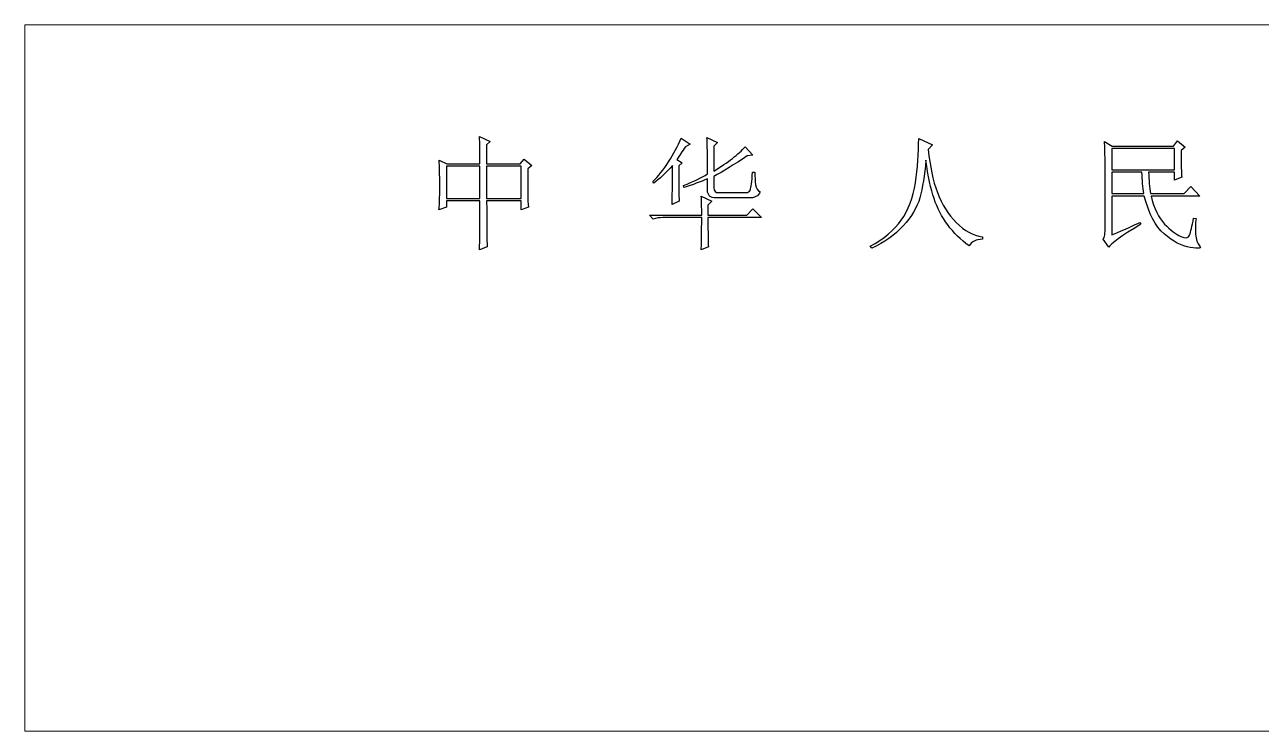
# Model space of a CAD drawing. Header units: centimetres. Extents: x -51 to 100, y -24 to 30.
# Drawn here: x 13.18 to 15.594, y -12.404 to -11.024 of the extents above; entities that cross this region are included whole.
import ezdxf

# ---------------------------------------------------------------- set-up
doc = ezdxf.new("R2010")
doc.units = ezdxf.units.CM
doc.header["$MEASUREMENT"] = 0

msp = doc.modelspace()

# ---------------------------------------------------------------- linework, layer by layer
at = {"color": 1, "lineweight": 9}
msp.add_open_spline([(13.17983, -12.40371), (13.17983, -12.40371), (22.83499, -12.40371), (22.83499, -12.40371), (22.83499, -12.40371), (22.83499, -12.40371), (22.83499, -11.02439), (22.83499, -11.02439), (22.83499, -11.02439), (22.83499, -11.02439), (13.17983, -11.02439), (13.17983, -11.02439), (13.17983, -11.02439), (13.17983, -11.02439), (13.17983, -12.40371), (13.17983, -12.40371)], degree=3, knots=[0, 0, 0, 0, 0.2, 0.2, 0.2, 0.2, 0.4, 0.4, 0.4, 0.4, 0.6, 0.6, 0.6, 0.6, 1, 1, 1, 1], dxfattribs=at)
at = {"color": 1}
for points, knots in [([(14.06846, -11.29612), (14.06846, -11.29612), (14.00389, -11.29612), (14.00389, -11.29612), (14.00389, -11.29612), (14.00389, -11.29612), (13.98892, -11.28866), (13.98892, -11.28866), (13.98892, -11.28866), (13.98956, -11.30111), (13.98988, -11.31731), (13.98988, -11.33727), (13.98988, -11.33727), (13.98988, -11.35722), (13.98972, -11.3702), (13.9894, -11.3761), (13.9894, -11.3761), (13.98908, -11.38201), (13.98864, -11.38528), (13.988, -11.38592), (13.988, -11.38592), (13.988, -11.38592), (14.00297, -11.38029), (14.00297, -11.38029), (14.00297, -11.38029), (14.00297, -11.38029), (14.00297, -11.36816), (14.00297, -11.36816), (14.00297, -11.36816), (14.00297, -11.36816), (14.06846, -11.36816), (14.06846, -11.36816), (14.06846, -11.36816), (14.06846, -11.41553), (14.06814, -11.44734), (14.0675, -11.46355), (14.0675, -11.46355), (14.0675, -11.46355), (14.08247, -11.45796), (14.08247, -11.45796), (14.08247, -11.45796), (14.08187, -11.4461), (14.08155, -11.41617), (14.08155, -11.36816), (14.08155, -11.36816), (14.08155, -11.36816), (14.14888, -11.36816), (14.14888, -11.36816), (14.14888, -11.36816), (14.14888, -11.36816), (14.14888, -11.38592), (14.14888, -11.38592), (14.14888, -11.38592), (14.14888, -11.38592), (14.16293, -11.38029), (14.16293, -11.38029), (14.16293, -11.38029), (14.16229, -11.37283), (14.16197, -11.36565), (14.16197, -11.35878), (14.16197, -11.35878), (14.16197, -11.35878), (14.16197, -11.30546), (14.16197, -11.30546), (14.16197, -11.30546), (14.16197, -11.30546), (14.16947, -11.29892), (14.16947, -11.29892), (14.16947, -11.29892), (14.16947, -11.29892), (14.15451, -11.28678), (14.15451, -11.28678), (14.15451, -11.28678), (14.15451, -11.28678), (14.147, -11.29612), (14.147, -11.29612), (14.147, -11.29612), (14.147, -11.29612), (14.08155, -11.29612), (14.08155, -11.29612), (14.08155, -11.29612), (14.08155, -11.29612), (14.08155, -11.25873), (14.08155, -11.25873), (14.08155, -11.25873), (14.08155, -11.25873), (14.0881, -11.25214), (14.0881, -11.25214), (14.0881, -11.25214), (14.0881, -11.25214), (14.0675, -11.2428), (14.0675, -11.2428), (14.0675, -11.2428), (14.06814, -11.25529), (14.06846, -11.27305), (14.06846, -11.29612)], [0, 0, 0, 0, 0.04, 0.04, 0.04, 0.04, 0.08, 0.08, 0.08, 0.08, 0.12, 0.12, 0.12, 0.12, 0.16, 0.16, 0.16, 0.16, 0.2, 0.2, 0.2, 0.2, 0.24, 0.24, 0.24, 0.24, 0.28, 0.28, 0.28, 0.28, 0.32, 0.32, 0.32, 0.32, 0.36, 0.36, 0.36, 0.36, 0.4, 0.4, 0.4, 0.4, 0.44, 0.44, 0.44, 0.44, 0.48, 0.48, 0.48, 0.48, 0.52, 0.52, 0.52, 0.52, 0.56, 0.56, 0.56, 0.56, 0.6, 0.6, 0.6, 0.6, 0.64, 0.64, 0.64, 0.64, 0.68, 0.68, 0.68, 0.68, 0.72, 0.72, 0.72, 0.72, 0.76, 0.76, 0.76, 0.76, 0.8, 0.8, 0.8, 0.8, 0.84, 0.84, 0.84, 0.84, 0.88, 0.88, 0.88, 0.88, 0.92, 0.92, 0.92, 0.92, 1, 1, 1, 1]), ([(14.45647, -11.29987), (14.45647, -11.29987), (14.46301, -11.29425), (14.46301, -11.29425), (14.46301, -11.29425), (14.46301, -11.29425), (14.45272, -11.2877), (14.45272, -11.2877), (14.45272, -11.2877), (14.45771, -11.28024), (14.46329, -11.27182), (14.46956, -11.26244), (14.46956, -11.26244), (14.46956, -11.26244), (14.4789, -11.25777), (14.4789, -11.25777), (14.4789, -11.25777), (14.4789, -11.25777), (14.46114, -11.2456), (14.46114, -11.2456), (14.46114, -11.2456), (14.45487, -11.2612), (14.44677, -11.27665), (14.43679, -11.29193), (14.43679, -11.29193), (14.42681, -11.30718), (14.41656, -11.32015), (14.40594, -11.33072), (14.40594, -11.33072), (14.40594, -11.33072), (14.40782, -11.33356), (14.40782, -11.33356), (14.40782, -11.33356), (14.41903, -11.32542), (14.43121, -11.31388), (14.4443, -11.29892), (14.4443, -11.29892), (14.4443, -11.33695), (14.44398, -11.36253), (14.44334, -11.37562), (14.44334, -11.37562), (14.44334, -11.37562), (14.45739, -11.36908), (14.45739, -11.36908), (14.45739, -11.36908), (14.45675, -11.3591), (14.45647, -11.33603), (14.45647, -11.29987)], [0, 0, 0, 0, 0.0769231, 0.0769231, 0.0769231, 0.0769231, 0.1538462, 0.1538462, 0.1538462, 0.1538462, 0.2307692, 0.2307692, 0.2307692, 0.2307692, 0.3076923, 0.3076923, 0.3076923, 0.3076923, 0.3846154, 0.3846154, 0.3846154, 0.3846154, 0.4615385, 0.4615385, 0.4615385, 0.4615385, 0.5384615, 0.5384615, 0.5384615, 0.5384615, 0.6153846, 0.6153846, 0.6153846, 0.6153846, 0.6923077, 0.6923077, 0.6923077, 0.6923077, 0.7692308, 0.7692308, 0.7692308, 0.7692308, 0.8461538, 0.8461538, 0.8461538, 0.8461538, 1, 1, 1, 1]), ([(14.51258, -11.31576), (14.50073, -11.32326), (14.48512, -11.33072), (14.46581, -11.33823), (14.46581, -11.33823), (14.46581, -11.33823), (14.46672, -11.34194), (14.46672, -11.34194), (14.46672, -11.34194), (14.48357, -11.33695), (14.49885, -11.33136), (14.51258, -11.32514), (14.51258, -11.32514), (14.51258, -11.32514), (14.51258, -11.34757), (14.51258, -11.34757), (14.51258, -11.34757), (14.51258, -11.35754), (14.51817, -11.36253), (14.52942, -11.36253), (14.52942, -11.36253), (14.52942, -11.36253), (14.59208, -11.36253), (14.59208, -11.36253), (14.59208, -11.36253), (14.60453, -11.36317), (14.61236, -11.3591), (14.61547, -11.35036), (14.61547, -11.35036), (14.61048, -11.34852), (14.60753, -11.34397), (14.60657, -11.33683), (14.60657, -11.33683), (14.60565, -11.32965), (14.60517, -11.32139), (14.60517, -11.31201), (14.60517, -11.31201), (14.60517, -11.31201), (14.6005, -11.31201), (14.6005, -11.31201), (14.6005, -11.31201), (14.59927, -11.33136), (14.59783, -11.3429), (14.59627, -11.34665), (14.59627, -11.34665), (14.59472, -11.35036), (14.59176, -11.35224), (14.58741, -11.35224), (14.58741, -11.35224), (14.58741, -11.35224), (14.53501, -11.35224), (14.53501, -11.35224), (14.53501, -11.35224), (14.52815, -11.35224), (14.52471, -11.34912), (14.52471, -11.3429), (14.52471, -11.3429), (14.52471, -11.3429), (14.52471, -11.32043), (14.52471, -11.32043), (14.52471, -11.32043), (14.54283, -11.31109), (14.56462, -11.29768), (14.59021, -11.28024), (14.59021, -11.28024), (14.59021, -11.28024), (14.60142, -11.27928), (14.60142, -11.27928), (14.60142, -11.27928), (14.60142, -11.27928), (14.58645, -11.26244), (14.58645, -11.26244), (14.58645, -11.26244), (14.57959, -11.26994), (14.57121, -11.27756), (14.56123, -11.28539), (14.56123, -11.28539), (14.55125, -11.29317), (14.53908, -11.30143), (14.52471, -11.31017), (14.52471, -11.31017), (14.52471, -11.31017), (14.52471, -11.26152), (14.52471, -11.26152), (14.52471, -11.26152), (14.52471, -11.26152), (14.53222, -11.25402), (14.53222, -11.25402), (14.53222, -11.25402), (14.53222, -11.25402), (14.51162, -11.24468), (14.51162, -11.24468), (14.51162, -11.24468), (14.51226, -11.25653), (14.51258, -11.28024), (14.51258, -11.31576)], [0, 0, 0, 0, 0.04, 0.04, 0.04, 0.04, 0.08, 0.08, 0.08, 0.08, 0.12, 0.12, 0.12, 0.12, 0.16, 0.16, 0.16, 0.16, 0.2, 0.2, 0.2, 0.2, 0.24, 0.24, 0.24, 0.24, 0.28, 0.28, 0.28, 0.28, 0.32, 0.32, 0.32, 0.32, 0.36, 0.36, 0.36, 0.36, 0.4, 0.4, 0.4, 0.4, 0.44, 0.44, 0.44, 0.44, 0.48, 0.48, 0.48, 0.48, 0.52, 0.52, 0.52, 0.52, 0.56, 0.56, 0.56, 0.56, 0.6, 0.6, 0.6, 0.6, 0.64, 0.64, 0.64, 0.64, 0.68, 0.68, 0.68, 0.68, 0.72, 0.72, 0.72, 0.72, 0.76, 0.76, 0.76, 0.76, 0.8, 0.8, 0.8, 0.8, 0.84, 0.84, 0.84, 0.84, 0.88, 0.88, 0.88, 0.88, 0.92, 0.92, 0.92, 0.92, 1, 1, 1, 1]), ([(14.92489, -11.24655), (14.92489, -11.27525), (14.9227, -11.30406), (14.91835, -11.33308), (14.91835, -11.33308), (14.914, -11.36205), (14.90478, -11.3864), (14.89077, -11.40603), (14.89077, -11.40603), (14.87672, -11.42567), (14.85661, -11.44267), (14.83043, -11.457), (14.83043, -11.457), (14.83043, -11.457), (14.83322, -11.46075), (14.83322, -11.46075), (14.83322, -11.46075), (14.85757, -11.44954), (14.87796, -11.43505), (14.89448, -11.41725), (14.89448, -11.41725), (14.91101, -11.39949), (14.92194, -11.38109), (14.92725, -11.36205), (14.92725, -11.36205), (14.93252, -11.34306), (14.93643, -11.31859), (14.93894, -11.28866), (14.93894, -11.28866), (14.94329, -11.32043), (14.9486, -11.34553), (14.95483, -11.36393), (14.95483, -11.36393), (14.96105, -11.38233), (14.96995, -11.39933), (14.98149, -11.41493), (14.98149, -11.41493), (14.99302, -11.4305), (15.00691, -11.44423), (15.02311, -11.45608), (15.02311, -11.45608), (15.0281, -11.44798), (15.03684, -11.44359), (15.04929, -11.44299), (15.04929, -11.44299), (15.04929, -11.44299), (15.04929, -11.43832), (15.04929, -11.43832), (15.04929, -11.43832), (15.03121, -11.43581), (15.01421, -11.42663), (14.99833, -11.4107), (14.99833, -11.4107), (14.9824, -11.39482), (14.97011, -11.37518), (14.96137, -11.3518), (14.96137, -11.3518), (14.95263, -11.32841), (14.94672, -11.30047), (14.94361, -11.26807), (14.94361, -11.26807), (14.94361, -11.26807), (14.95203, -11.25873), (14.95203, -11.25873), (14.95203, -11.25873), (14.95203, -11.25873), (14.92489, -11.24655), (14.92489, -11.24655)], [0, 0, 0, 0, 0.0555556, 0.0555556, 0.0555556, 0.0555556, 0.1111111, 0.1111111, 0.1111111, 0.1111111, 0.1666667, 0.1666667, 0.1666667, 0.1666667, 0.2222222, 0.2222222, 0.2222222, 0.2222222, 0.2777778, 0.2777778, 0.2777778, 0.2777778, 0.3333333, 0.3333333, 0.3333333, 0.3333333, 0.3888889, 0.3888889, 0.3888889, 0.3888889, 0.4444444, 0.4444444, 0.4444444, 0.4444444, 0.5, 0.5, 0.5, 0.5, 0.5555556, 0.5555556, 0.5555556, 0.5555556, 0.6111111, 0.6111111, 0.6111111, 0.6111111, 0.6666667, 0.6666667, 0.6666667, 0.6666667, 0.7222222, 0.7222222, 0.7222222, 0.7222222, 0.7777778, 0.7777778, 0.7777778, 0.7777778, 0.8333333, 0.8333333, 0.8333333, 0.8333333, 0.8888889, 0.8888889, 0.8888889, 0.8888889, 1, 1, 1, 1]), ([(15.45366, -11.43505), (15.45151, -11.44096), (15.44572, -11.44187), (15.43638, -11.43784), (15.43638, -11.43784), (15.427, -11.43377), (15.41659, -11.42567), (15.40501, -11.4135), (15.40501, -11.4135), (15.39348, -11.40137), (15.38462, -11.38313), (15.37839, -11.35878), (15.37839, -11.35878), (15.37839, -11.35878), (15.47378, -11.35878), (15.47378, -11.35878), (15.47378, -11.35878), (15.47378, -11.35878), (15.45602, -11.3401), (15.45602, -11.3401), (15.45602, -11.3401), (15.45602, -11.3401), (15.44293, -11.35411), (15.44293, -11.35411), (15.44293, -11.35411), (15.44293, -11.35411), (15.37744, -11.35411), (15.37744, -11.35411), (15.37744, -11.35411), (15.37556, -11.34166), (15.37432, -11.32761), (15.37368, -11.31201), (15.37368, -11.31201), (15.37368, -11.31201), (15.42421, -11.31201), (15.42421, -11.31201), (15.42421, -11.31201), (15.42421, -11.31201), (15.42421, -11.32793), (15.42421, -11.32793), (15.42421, -11.32793), (15.42421, -11.32793), (15.43826, -11.3223), (15.43826, -11.3223), (15.43826, -11.3223), (15.43762, -11.31484), (15.4373, -11.29736), (15.4373, -11.26994), (15.4373, -11.26994), (15.4373, -11.26994), (15.4448, -11.2634), (15.4448, -11.2634), (15.4448, -11.2634), (15.4448, -11.2634), (15.42984, -11.25122), (15.42984, -11.25122), (15.42984, -11.25122), (15.42984, -11.25122), (15.42233, -11.26152), (15.42233, -11.26152), (15.42233, -11.26152), (15.42233, -11.26152), (15.3026, -11.26152), (15.3026, -11.26152), (15.3026, -11.26152), (15.3026, -11.26152), (15.28764, -11.25214), (15.28764, -11.25214), (15.28764, -11.25214), (15.28828, -11.26276), (15.2886, -11.27493), (15.2886, -11.28866), (15.2886, -11.28866), (15.2886, -11.28866), (15.2886, -11.41865), (15.2886, -11.41865), (15.2886, -11.41865), (15.28919, -11.43174), (15.28796, -11.43988), (15.28484, -11.44299), (15.28484, -11.44299), (15.28484, -11.44299), (15.29606, -11.45888), (15.29606, -11.45888), (15.29606, -11.45888), (15.29981, -11.45141), (15.32068, -11.43645), (15.35872, -11.41398), (15.35872, -11.41398), (15.35872, -11.41398), (15.35684, -11.41023), (15.35684, -11.41023), (15.35684, -11.41023), (15.34686, -11.41521), (15.32851, -11.42336), (15.30169, -11.43457), (15.30169, -11.43457), (15.30169, -11.43457), (15.30169, -11.35878), (15.30169, -11.35878), (15.30169, -11.35878), (15.30169, -11.35878), (15.36526, -11.35878), (15.36526, -11.35878), (15.36526, -11.35878), (15.374, -11.3931), (15.38693, -11.41773), (15.4041, -11.43269), (15.4041, -11.43269), (15.42126, -11.44766), (15.43826, -11.45656), (15.45506, -11.45935), (15.45506, -11.45935), (15.4719, -11.46215), (15.47801, -11.46107), (15.4733, -11.45608), (15.4733, -11.45608), (15.46863, -11.45109), (15.466, -11.44343), (15.46536, -11.43317), (15.46536, -11.43317), (15.46476, -11.42288), (15.46504, -11.41274), (15.46631, -11.40276), (15.46631, -11.40276), (15.46631, -11.40276), (15.46161, -11.4018), (15.46161, -11.4018), (15.46161, -11.4018), (15.45849, -11.41805), (15.45586, -11.4291), (15.45366, -11.43505)], [0, 0, 0, 0, 0.0294118, 0.0294118, 0.0294118, 0.0294118, 0.0588235, 0.0588235, 0.0588235, 0.0588235, 0.0882353, 0.0882353, 0.0882353, 0.0882353, 0.1176471, 0.1176471, 0.1176471, 0.1176471, 0.1470588, 0.1470588, 0.1470588, 0.1470588, 0.1764706, 0.1764706, 0.1764706, 0.1764706, 0.2058824, 0.2058824, 0.2058824, 0.2058824, 0.2352941, 0.2352941, 0.2352941, 0.2352941, 0.2647059, 0.2647059, 0.2647059, 0.2647059, 0.2941176, 0.2941176, 0.2941176, 0.2941176, 0.3235294, 0.3235294, 0.3235294, 0.3235294, 0.3529412, 0.3529412, 0.3529412, 0.3529412, 0.3823529, 0.3823529, 0.3823529, 0.3823529, 0.4117647, 0.4117647, 0.4117647, 0.4117647, 0.4411765, 0.4411765, 0.4411765, 0.4411765, 0.4705882, 0.4705882, 0.4705882, 0.4705882, 0.5, 0.5, 0.5, 0.5, 0.5294118, 0.5294118, 0.5294118, 0.5294118, 0.5588235, 0.5588235, 0.5588235, 0.5588235, 0.5882353, 0.5882353, 0.5882353, 0.5882353, 0.6176471, 0.6176471, 0.6176471, 0.6176471, 0.6470588, 0.6470588, 0.6470588, 0.6470588, 0.6764706, 0.6764706, 0.6764706, 0.6764706, 0.7058824, 0.7058824, 0.7058824, 0.7058824, 0.7352941, 0.7352941, 0.7352941, 0.7352941, 0.7647059, 0.7647059, 0.7647059, 0.7647059, 0.7941176, 0.7941176, 0.7941176, 0.7941176, 0.8235294, 0.8235294, 0.8235294, 0.8235294, 0.8529412, 0.8529412, 0.8529412, 0.8529412, 0.8823529, 0.8823529, 0.8823529, 0.8823529, 0.9117647, 0.9117647, 0.9117647, 0.9117647, 0.9411765, 0.9411765, 0.9411765, 0.9411765, 1, 1, 1, 1]), ([(15.30169, -11.26619), (15.30169, -11.26619), (15.42421, -11.26619), (15.42421, -11.26619), (15.42421, -11.26619), (15.42421, -11.26619), (15.42421, -11.30734), (15.42421, -11.30734), (15.42421, -11.30734), (15.42421, -11.30734), (15.30169, -11.30734), (15.30169, -11.30734), (15.30169, -11.30734), (15.30169, -11.30734), (15.30169, -11.26619), (15.30169, -11.26619)], [0, 0, 0, 0, 0.2, 0.2, 0.2, 0.2, 0.4, 0.4, 0.4, 0.4, 0.6, 0.6, 0.6, 0.6, 1, 1, 1, 1]), ([(14.00297, -11.30079), (14.00297, -11.30079), (14.06846, -11.30079), (14.06846, -11.30079), (14.06846, -11.30079), (14.06846, -11.30079), (14.06846, -11.36349), (14.06846, -11.36349), (14.06846, -11.36349), (14.06846, -11.36349), (14.00297, -11.36349), (14.00297, -11.36349), (14.00297, -11.36349), (14.00297, -11.36349), (14.00297, -11.30079), (14.00297, -11.30079)], [0, 0, 0, 0, 0.2, 0.2, 0.2, 0.2, 0.4, 0.4, 0.4, 0.4, 0.6, 0.6, 0.6, 0.6, 1, 1, 1, 1]), ([(14.08155, -11.30079), (14.08155, -11.30079), (14.14888, -11.30079), (14.14888, -11.30079), (14.14888, -11.30079), (14.14888, -11.30079), (14.14888, -11.36349), (14.14888, -11.36349), (14.14888, -11.36349), (14.14888, -11.36349), (14.08155, -11.36349), (14.08155, -11.36349), (14.08155, -11.36349), (14.08155, -11.36349), (14.08155, -11.30079), (14.08155, -11.30079)], [0, 0, 0, 0, 0.2, 0.2, 0.2, 0.2, 0.4, 0.4, 0.4, 0.4, 0.6, 0.6, 0.6, 0.6, 1, 1, 1, 1]), ([(15.30169, -11.31201), (15.30169, -11.31201), (15.36059, -11.31201), (15.36059, -11.31201), (15.36059, -11.31201), (15.36123, -11.32761), (15.36247, -11.34166), (15.36434, -11.35411), (15.36434, -11.35411), (15.36434, -11.35411), (15.30169, -11.35411), (15.30169, -11.35411), (15.30169, -11.35411), (15.30169, -11.35411), (15.30169, -11.31201), (15.30169, -11.31201)], [0, 0, 0, 0, 0.2, 0.2, 0.2, 0.2, 0.4, 0.4, 0.4, 0.4, 0.6, 0.6, 0.6, 0.6, 1, 1, 1, 1]), ([(14.50041, -11.46355), (14.50041, -11.46355), (14.51446, -11.45796), (14.51446, -11.45796), (14.51446, -11.45796), (14.51382, -11.45109), (14.5135, -11.43206), (14.5135, -11.40089), (14.5135, -11.40089), (14.5135, -11.40089), (14.61826, -11.40089), (14.61826, -11.40089), (14.61826, -11.40089), (14.61826, -11.40089), (14.60142, -11.38404), (14.60142, -11.38404), (14.60142, -11.38404), (14.60142, -11.38404), (14.58929, -11.39622), (14.58929, -11.39622), (14.58929, -11.39622), (14.58929, -11.39622), (14.5135, -11.39622), (14.5135, -11.39622), (14.5135, -11.39622), (14.5135, -11.39622), (14.5135, -11.37658), (14.5135, -11.37658), (14.5135, -11.37658), (14.5135, -11.37658), (14.521, -11.36908), (14.521, -11.36908), (14.521, -11.36908), (14.521, -11.36908), (14.50041, -11.35878), (14.50041, -11.35878), (14.50041, -11.35878), (14.50105, -11.36816), (14.50137, -11.38061), (14.50137, -11.39622), (14.50137, -11.39622), (14.50137, -11.39622), (14.3994, -11.39622), (14.3994, -11.39622), (14.3994, -11.39622), (14.3994, -11.39622), (14.40686, -11.40368), (14.40686, -11.40368), (14.40686, -11.40368), (14.41249, -11.4018), (14.41871, -11.40089), (14.42558, -11.40089), (14.42558, -11.40089), (14.42558, -11.40089), (14.50137, -11.40089), (14.50137, -11.40089), (14.50137, -11.40089), (14.50137, -11.41462), (14.50105, -11.43549), (14.50041, -11.46355)], [0, 0, 0, 0, 0.0625, 0.0625, 0.0625, 0.0625, 0.125, 0.125, 0.125, 0.125, 0.1875, 0.1875, 0.1875, 0.1875, 0.25, 0.25, 0.25, 0.25, 0.3125, 0.3125, 0.3125, 0.3125, 0.375, 0.375, 0.375, 0.375, 0.4375, 0.4375, 0.4375, 0.4375, 0.5, 0.5, 0.5, 0.5, 0.5625, 0.5625, 0.5625, 0.5625, 0.625, 0.625, 0.625, 0.625, 0.6875, 0.6875, 0.6875, 0.6875, 0.75, 0.75, 0.75, 0.75, 0.8125, 0.8125, 0.8125, 0.8125, 0.875, 0.875, 0.875, 0.875, 1, 1, 1, 1])]:
    msp.add_open_spline(points, degree=3, knots=knots, dxfattribs=at)

doc.saveas('drawing.dxf')
